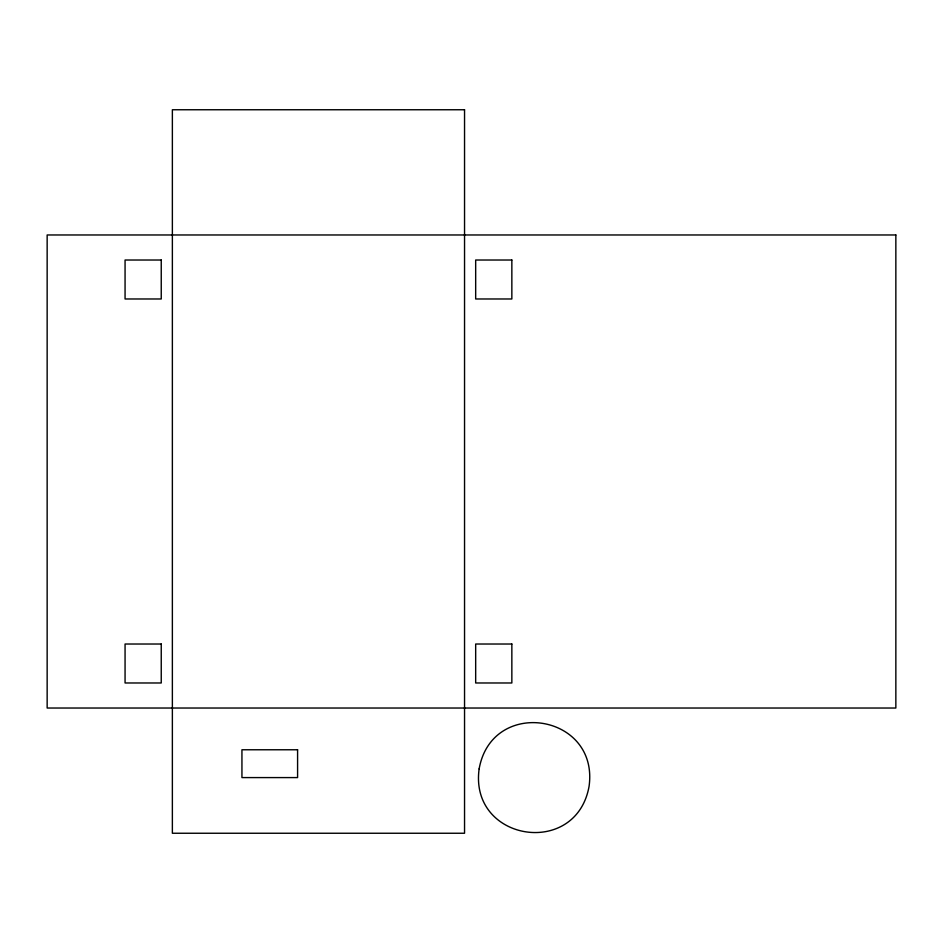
<?xml version="1.0" encoding="UTF-8"?>
<svg xmlns="http://www.w3.org/2000/svg" width="943" height="943" viewBox="0 0 943 943"><rect width="100%" height="100%" fill="white"/><g stroke="black" fill="none" stroke-linecap="round" stroke-linejoin="round"><path stroke-width="1.41" d="M479.138 768.887C469.095 841.368 576.232 858.342 589.08 786.297C599.123 713.804 491.987 696.83 479.138 768.887M464.545 109.753L172.369 109.753L172.369 833.247L464.545 833.247L464.545 109.753M895.85 234.972L47.15 234.972L47.15 708.028L895.85 708.028L895.85 234.972M161.241 260.02L125.065 260.02L125.065 298.978L161.241 298.978L161.241 260.02M511.849 260.02L475.673 260.02L475.673 298.978L511.849 298.978L511.849 260.02M161.241 644.022L125.065 644.022L125.065 682.98L161.241 682.98L161.241 644.022M511.849 644.022L475.673 644.022L475.673 682.98L511.849 682.98L511.849 644.022M297.587 749.768L241.938 749.768L241.938 777.586L297.587 777.586L297.587 749.768"/></g></svg>
